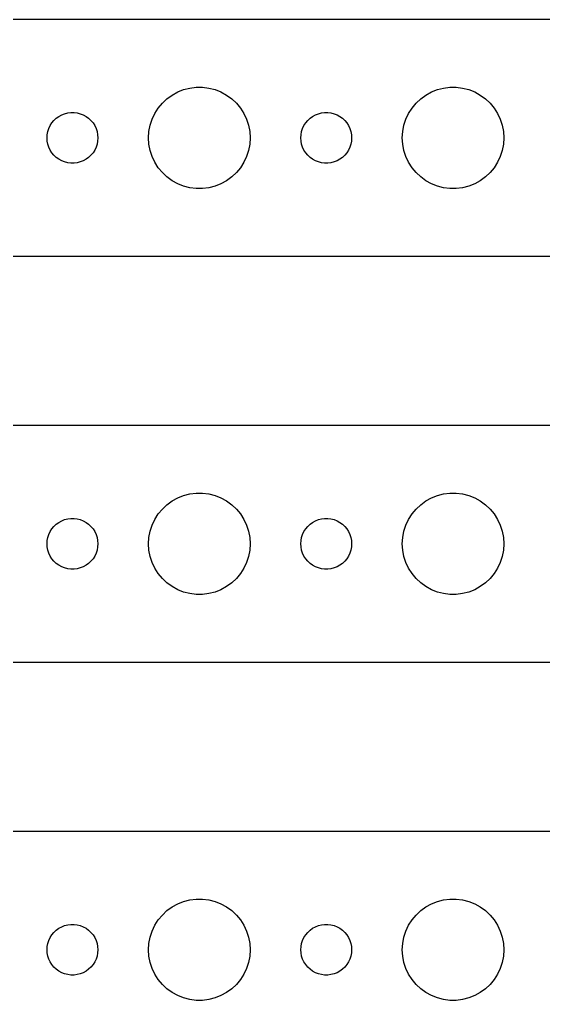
# Model space of a CAD drawing. Header units: metres. Extents: x -142 to 142, y 113 to 223.
# Drawn here: x -70.6 to -39.7, y 165 to 223 of the extents above; entities that cross this region are included whole.
import ezdxf

# ---------------------------------------------------------------- set-up
doc = ezdxf.new("R2010")
doc.units = ezdxf.units.M

msp = doc.modelspace()

# ---------------------------------------------------------------- linework, layer by layer
for p, q in [((137.314, 222.99), (-137.314, 222.99)), ((-61.6075, 218.533), (-61.2773, 218.714)), ((-61.2773, 218.714), (-60.927, 218.853)), ((-60.927, 218.853), (-60.5621, 218.947)), ((-60.5621, 218.947), (-60.1884, 218.994)), ((-60.1884, 218.994), (-59.8116, 218.994)), ((-59.8116, 218.994), (-59.4379, 218.947)), ((-59.4379, 218.947), (-59.0729, 218.853)), ((-59.0729, 218.853), (-58.7227, 218.714)), ((-58.7227, 218.714), (-58.3925, 218.533)), ((-46.6075, 218.533), (-46.2773, 218.714)), ((-46.2773, 218.714), (-45.927, 218.853)), ((-45.927, 218.853), (-45.5621, 218.947)), ((-45.5621, 218.947), (-45.1884, 218.994)), ((-45.1884, 218.994), (-44.8116, 218.994)), ((-44.8116, 218.994), (-44.4379, 218.947)), ((-44.4379, 218.947), (-44.0729, 218.853)), ((-44.0729, 218.853), (-43.7227, 218.714)), ((-43.7227, 218.714), (-43.3925, 218.533)), ((-62.427, 217.763), (-62.1869, 218.054)), ((-62.1869, 218.054), (-61.9123, 218.312)), ((-61.9123, 218.312), (-61.6075, 218.533)), ((-58.3925, 218.533), (-58.0877, 218.312)), ((-58.0877, 218.312), (-57.8131, 218.054)), ((-57.8131, 218.054), (-57.5729, 217.763)), ((-47.427, 217.763), (-47.1869, 218.054)), ((-47.1869, 218.054), (-46.9123, 218.312)), ((-46.9123, 218.312), (-46.6075, 218.533)), ((-43.3925, 218.533), (-43.0877, 218.312)), ((-43.0877, 218.312), (-42.8131, 218.054)), ((-42.8131, 218.054), (-42.5729, 217.763)), ((-67.9635, 217.427), (-67.7811, 217.473)), ((-67.7811, 217.473), (-67.5942, 217.497)), ((-67.5942, 217.497), (-67.4058, 217.497)), ((-67.4058, 217.497), (-67.2189, 217.473)), ((-67.2189, 217.473), (-67.0365, 217.427)), ((-62.7893, 217.104), (-62.6289, 217.445)), ((-62.6289, 217.445), (-62.427, 217.763)), ((-57.5729, 217.763), (-57.3711, 217.445)), ((-57.3711, 217.445), (-57.2107, 217.104)), ((-52.9635, 217.427), (-52.7811, 217.473)), ((-52.7811, 217.473), (-52.5942, 217.497)), ((-52.5942, 217.497), (-52.4058, 217.497)), ((-52.4058, 217.497), (-52.2189, 217.473)), ((-52.2189, 217.473), (-52.0365, 217.427)), ((-47.7893, 217.104), (-47.6289, 217.445)), ((-47.6289, 217.445), (-47.427, 217.763)), ((-42.5729, 217.763), (-42.3711, 217.445)), ((-42.3711, 217.445), (-42.2107, 217.104)), ((-68.8145, 216.723), (-68.7135, 216.882)), ((-68.7135, 216.882), (-68.5934, 217.027)), ((-68.5934, 217.027), (-68.4561, 217.156)), ((-68.4561, 217.156), (-68.3037, 217.266)), ((-68.3037, 217.266), (-68.1387, 217.357)), ((-68.1387, 217.357), (-67.9635, 217.427)), ((-67.0365, 217.427), (-66.8613, 217.357)), ((-66.8613, 217.357), (-66.6963, 217.266)), ((-66.6963, 217.266), (-66.5439, 217.156)), ((-66.5439, 217.156), (-66.4065, 217.027)), ((-66.4065, 217.027), (-66.2865, 216.882)), ((-66.2865, 216.882), (-66.1855, 216.723)), ((-62.9057, 216.746), (-62.7893, 217.104)), ((-57.2107, 217.104), (-57.0942, 216.746)), ((-53.8145, 216.723), (-53.7135, 216.882)), ((-53.7135, 216.882), (-53.5934, 217.027)), ((-53.5934, 217.027), (-53.4561, 217.156)), ((-53.4561, 217.156), (-53.3037, 217.266)), ((-53.3037, 217.266), (-53.1387, 217.357)), ((-53.1387, 217.357), (-52.9635, 217.427)), ((-52.0365, 217.427), (-51.8613, 217.357)), ((-51.8613, 217.357), (-51.6963, 217.266)), ((-51.6963, 217.266), (-51.5439, 217.156)), ((-51.5439, 217.156), (-51.4065, 217.027)), ((-51.4065, 217.027), (-51.2865, 216.882)), ((-51.2865, 216.882), (-51.1855, 216.723)), ((-47.9057, 216.746), (-47.7893, 217.104)), ((-42.2107, 217.104), (-42.0942, 216.746)), ((-68.9882, 216.188), (-68.9529, 216.373)), ((-68.9529, 216.373), (-68.8947, 216.552)), ((-68.8947, 216.552), (-68.8145, 216.723)), ((-66.1855, 216.723), (-66.1053, 216.552)), ((-66.1053, 216.552), (-66.0471, 216.373)), ((-66.0471, 216.373), (-66.0118, 216.188)), ((-63, 216), (-62.9763, 216.376)), ((-62.9763, 216.376), (-62.9057, 216.746)), ((-57.0942, 216.746), (-57.0237, 216.376)), ((-57.0237, 216.376), (-57, 216)), ((-53.9882, 216.188), (-53.9529, 216.373)), ((-53.9529, 216.373), (-53.8947, 216.552)), ((-53.8947, 216.552), (-53.8145, 216.723)), ((-51.1855, 216.723), (-51.1053, 216.552)), ((-51.1053, 216.552), (-51.0471, 216.373)), ((-51.0471, 216.373), (-51.0118, 216.188)), ((-48, 216), (-47.9763, 216.376)), ((-47.9763, 216.376), (-47.9057, 216.746)), ((-42.0942, 216.746), (-42.0237, 216.376)), ((-42.0237, 216.376), (-42, 216)), ((-69, 216), (-68.9882, 216.188)), ((-68.9882, 215.812), (-69, 216)), ((-68.9529, 215.627), (-68.9882, 215.812)), ((-66.0118, 215.812), (-66.0471, 215.627)), ((-66.0118, 216.188), (-66, 216)), ((-66, 216), (-66.0118, 215.812)), ((-62.9763, 215.624), (-63, 216)), ((-57, 216), (-57.0237, 215.624)), ((-54, 216), (-53.9882, 216.188)), ((-53.9882, 215.812), (-54, 216)), ((-53.9529, 215.627), (-53.9882, 215.812)), ((-51.0118, 215.812), (-51.0471, 215.627)), ((-51.0118, 216.188), (-51, 216)), ((-51, 216), (-51.0118, 215.812)), ((-47.9763, 215.624), (-48, 216)), ((-42, 216), (-42.0237, 215.624)), ((-68.8947, 215.448), (-68.9529, 215.627)), ((-68.8145, 215.277), (-68.8947, 215.448)), ((-68.7135, 215.118), (-68.8145, 215.277)), ((-66.1855, 215.277), (-66.2865, 215.118)), ((-66.1053, 215.448), (-66.1855, 215.277)), ((-66.0471, 215.627), (-66.1053, 215.448)), ((-62.9057, 215.254), (-62.9763, 215.624)), ((-62.7893, 214.896), (-62.9057, 215.254)), ((-57.0942, 215.254), (-57.2107, 214.896)), ((-57.0237, 215.624), (-57.0942, 215.254)), ((-53.8947, 215.448), (-53.9529, 215.627)), ((-53.8145, 215.277), (-53.8947, 215.448)), ((-53.7135, 215.118), (-53.8145, 215.277)), ((-51.1855, 215.277), (-51.2865, 215.118)), ((-51.1053, 215.448), (-51.1855, 215.277)), ((-51.0471, 215.627), (-51.1053, 215.448)), ((-47.9057, 215.254), (-47.9763, 215.624)), ((-47.7893, 214.896), (-47.9057, 215.254)), ((-42.0942, 215.254), (-42.2107, 214.896)), ((-42.0237, 215.624), (-42.0942, 215.254)), ((-68.5934, 214.973), (-68.7135, 215.118)), ((-68.4561, 214.844), (-68.5934, 214.973)), ((-68.3037, 214.734), (-68.4561, 214.844)), ((-68.1387, 214.643), (-68.3037, 214.734)), ((-67.9635, 214.573), (-68.1387, 214.643)), ((-67.7811, 214.527), (-67.9635, 214.573)), ((-67.0365, 214.573), (-67.2189, 214.527)), ((-66.8613, 214.643), (-67.0365, 214.573)), ((-66.6963, 214.734), (-66.8613, 214.643)), ((-66.5439, 214.844), (-66.6963, 214.734)), ((-66.4065, 214.973), (-66.5439, 214.844)), ((-66.2865, 215.118), (-66.4065, 214.973)), ((-62.6289, 214.555), (-62.7893, 214.896)), ((-62.427, 214.237), (-62.6289, 214.555)), ((-57.3711, 214.555), (-57.5729, 214.237)), ((-57.2107, 214.896), (-57.3711, 214.555)), ((-53.5934, 214.973), (-53.7135, 215.118)), ((-53.4561, 214.844), (-53.5934, 214.973)), ((-53.3037, 214.734), (-53.4561, 214.844)), ((-53.1387, 214.643), (-53.3037, 214.734)), ((-52.9635, 214.573), (-53.1387, 214.643)), ((-52.7811, 214.527), (-52.9635, 214.573)), ((-52.0365, 214.573), (-52.2189, 214.527)), ((-51.8613, 214.643), (-52.0365, 214.573)), ((-51.6963, 214.734), (-51.8613, 214.643)), ((-51.5439, 214.844), (-51.6963, 214.734)), ((-51.4065, 214.973), (-51.5439, 214.844)), ((-51.2865, 215.118), (-51.4065, 214.973)), ((-47.6289, 214.555), (-47.7893, 214.896)), ((-47.427, 214.237), (-47.6289, 214.555)), ((-42.3711, 214.555), (-42.5729, 214.237)), ((-42.2107, 214.896), (-42.3711, 214.555)), ((-67.5942, 214.503), (-67.7811, 214.527)), ((-67.4058, 214.503), (-67.5942, 214.503)), ((-67.2189, 214.527), (-67.4058, 214.503)), ((-62.1869, 213.946), (-62.427, 214.237)), ((-57.5729, 214.237), (-57.8131, 213.946)), ((-52.5942, 214.503), (-52.7811, 214.527)), ((-52.4058, 214.503), (-52.5942, 214.503)), ((-52.2189, 214.527), (-52.4058, 214.503)), ((-47.1869, 213.946), (-47.427, 214.237)), ((-42.5729, 214.237), (-42.8131, 213.946)), ((-61.9123, 213.688), (-62.1869, 213.946)), ((-61.6075, 213.467), (-61.9123, 213.688)), ((-61.2773, 213.286), (-61.6075, 213.467)), ((-58.3925, 213.467), (-58.7227, 213.286)), ((-58.0877, 213.688), (-58.3925, 213.467)), ((-57.8131, 213.946), (-58.0877, 213.688)), ((-46.9123, 213.688), (-47.1869, 213.946)), ((-46.6075, 213.467), (-46.9123, 213.688)), ((-46.2773, 213.286), (-46.6075, 213.467)), ((-43.3925, 213.467), (-43.7227, 213.286)), ((-43.0877, 213.688), (-43.3925, 213.467)), ((-42.8131, 213.946), (-43.0877, 213.688)), ((-60.927, 213.147), (-61.2773, 213.286)), ((-60.5621, 213.053), (-60.927, 213.147)), ((-60.1884, 213.006), (-60.5621, 213.053)), ((-59.8116, 213.006), (-60.1884, 213.006)), ((-59.4379, 213.053), (-59.8116, 213.006)), ((-59.0729, 213.147), (-59.4379, 213.053)), ((-58.7227, 213.286), (-59.0729, 213.147)), ((-45.927, 213.147), (-46.2773, 213.286)), ((-45.5621, 213.053), (-45.927, 213.147)), ((-45.1884, 213.006), (-45.5621, 213.053)), ((-44.8116, 213.006), (-45.1884, 213.006)), ((-44.4379, 213.053), (-44.8116, 213.006)), ((-44.0729, 213.147), (-44.4379, 213.053)), ((-43.7227, 213.286), (-44.0729, 213.147)), ((-137.314, 209.01), (137.314, 209.01)), ((137.314, 198.99), (-137.314, 198.99)), ((-61.2773, 194.714), (-60.927, 194.853)), ((-60.927, 194.853), (-60.5621, 194.947)), ((-60.5621, 194.947), (-60.1884, 194.994)), ((-60.1884, 194.994), (-59.8116, 194.994)), ((-59.8116, 194.994), (-59.4379, 194.947)), ((-59.4379, 194.947), (-59.0729, 194.853)), ((-59.0729, 194.853), (-58.7227, 194.714)), ((-46.2773, 194.714), (-45.927, 194.853)), ((-45.927, 194.853), (-45.5621, 194.947)), ((-45.5621, 194.947), (-45.1884, 194.994)), ((-45.1884, 194.994), (-44.8116, 194.994)), ((-44.8116, 194.994), (-44.4379, 194.947)), ((-44.4379, 194.947), (-44.0729, 194.853)), ((-44.0729, 194.853), (-43.7227, 194.714)), ((-62.1869, 194.054), (-61.9123, 194.312)), ((-61.9123, 194.312), (-61.6075, 194.533)), ((-61.6075, 194.533), (-61.2773, 194.714)), ((-58.7227, 194.714), (-58.3925, 194.533)), ((-58.3925, 194.533), (-58.0877, 194.312)), ((-58.0877, 194.312), (-57.8131, 194.054)), ((-47.1869, 194.054), (-46.9123, 194.312)), ((-46.9123, 194.312), (-46.6075, 194.533)), ((-46.6075, 194.533), (-46.2773, 194.714)), ((-43.7227, 194.714), (-43.3925, 194.533)), ((-43.3925, 194.533), (-43.0877, 194.312)), ((-43.0877, 194.312), (-42.8131, 194.054)), ((-62.6289, 193.445), (-62.427, 193.763)), ((-62.427, 193.763), (-62.1869, 194.054)), ((-57.8131, 194.054), (-57.5729, 193.763)), ((-57.5729, 193.763), (-57.3711, 193.445)), ((-47.6289, 193.445), (-47.427, 193.763)), ((-47.427, 193.763), (-47.1869, 194.054)), ((-42.8131, 194.054), (-42.5729, 193.763)), ((-42.5729, 193.763), (-42.3711, 193.445)), ((-68.5934, 193.027), (-68.4561, 193.156)), ((-68.4561, 193.156), (-68.3037, 193.266)), ((-68.3037, 193.266), (-68.1387, 193.357)), ((-68.1387, 193.357), (-67.9635, 193.427)), ((-67.9635, 193.427), (-67.7811, 193.473)), ((-67.7811, 193.473), (-67.5942, 193.497)), ((-67.5942, 193.497), (-67.4058, 193.497)), ((-67.4058, 193.497), (-67.2189, 193.473)), ((-67.2189, 193.473), (-67.0365, 193.427)), ((-67.0365, 193.427), (-66.8613, 193.357)), ((-66.8613, 193.357), (-66.6963, 193.266)), ((-66.6963, 193.266), (-66.5439, 193.156)), ((-66.5439, 193.156), (-66.4065, 193.027)), ((-62.9057, 192.746), (-62.7893, 193.104)), ((-62.7893, 193.104), (-62.6289, 193.445)), ((-57.3711, 193.445), (-57.2107, 193.104)), ((-57.2107, 193.104), (-57.0942, 192.746)), ((-53.5934, 193.027), (-53.4561, 193.156)), ((-53.4561, 193.156), (-53.3037, 193.266)), ((-53.3037, 193.266), (-53.1387, 193.357)), ((-53.1387, 193.357), (-52.9635, 193.427)), ((-52.9635, 193.427), (-52.7811, 193.473)), ((-52.7811, 193.473), (-52.5942, 193.497)), ((-52.5942, 193.497), (-52.4058, 193.497)), ((-52.4058, 193.497), (-52.2189, 193.473)), ((-52.2189, 193.473), (-52.0365, 193.427)), ((-52.0365, 193.427), (-51.8613, 193.357)), ((-51.8613, 193.357), (-51.6963, 193.266)), ((-51.6963, 193.266), (-51.5439, 193.156)), ((-51.5439, 193.156), (-51.4065, 193.027)), ((-47.9057, 192.746), (-47.7893, 193.104)), ((-47.7893, 193.104), (-47.6289, 193.445)), ((-42.3711, 193.445), (-42.2107, 193.104)), ((-42.2107, 193.104), (-42.0942, 192.746)), ((-68.9529, 192.373), (-68.8947, 192.552)), ((-68.8947, 192.552), (-68.8145, 192.723)), ((-68.8145, 192.723), (-68.7135, 192.882)), ((-68.7135, 192.882), (-68.5934, 193.027)), ((-66.4065, 193.027), (-66.2865, 192.882)), ((-66.2865, 192.882), (-66.1855, 192.723)), ((-66.1855, 192.723), (-66.1053, 192.552)), ((-66.1053, 192.552), (-66.0471, 192.373)), ((-62.9763, 192.376), (-62.9057, 192.746)), ((-57.0942, 192.746), (-57.0237, 192.376)), ((-53.9529, 192.373), (-53.8947, 192.552)), ((-53.8947, 192.552), (-53.8145, 192.723)), ((-53.8145, 192.723), (-53.7135, 192.882)), ((-53.7135, 192.882), (-53.5934, 193.027)), ((-51.4065, 193.027), (-51.2865, 192.882)), ((-51.2865, 192.882), (-51.1855, 192.723)), ((-51.1855, 192.723), (-51.1053, 192.552)), ((-51.1053, 192.552), (-51.0471, 192.373)), ((-47.9763, 192.376), (-47.9057, 192.746)), ((-42.0942, 192.746), (-42.0237, 192.376)), ((-69, 192), (-68.9882, 192.188)), ((-68.9882, 191.812), (-69, 192)), ((-68.9882, 192.188), (-68.9529, 192.373)), ((-66.0471, 192.373), (-66.0118, 192.188)), ((-66.0118, 192.188), (-66, 192)), ((-66, 192), (-66.0118, 191.812)), ((-63, 192), (-62.9763, 192.376)), ((-62.9763, 191.624), (-63, 192)), ((-57.0237, 192.376), (-57, 192)), ((-57, 192), (-57.0237, 191.624)), ((-54, 192), (-53.9882, 192.188)), ((-53.9882, 191.812), (-54, 192)), ((-53.9882, 192.188), (-53.9529, 192.373)), ((-51.0471, 192.373), (-51.0118, 192.188)), ((-51.0118, 192.188), (-51, 192)), ((-51, 192), (-51.0118, 191.812)), ((-48, 192), (-47.9763, 192.376)), ((-47.9763, 191.624), (-48, 192)), ((-42.0237, 192.376), (-42, 192)), ((-42, 192), (-42.0237, 191.624)), ((-68.9529, 191.627), (-68.9882, 191.812)), ((-68.8947, 191.448), (-68.9529, 191.627)), ((-68.8145, 191.277), (-68.8947, 191.448)), ((-66.1053, 191.448), (-66.1855, 191.277)), ((-66.0471, 191.627), (-66.1053, 191.448)), ((-66.0118, 191.812), (-66.0471, 191.627)), ((-62.9057, 191.254), (-62.9763, 191.624)), ((-57.0237, 191.624), (-57.0942, 191.254)), ((-53.9529, 191.627), (-53.9882, 191.812)), ((-53.8947, 191.448), (-53.9529, 191.627)), ((-53.8145, 191.277), (-53.8947, 191.448)), ((-51.1053, 191.448), (-51.1855, 191.277)), ((-51.0471, 191.627), (-51.1053, 191.448)), ((-51.0118, 191.812), (-51.0471, 191.627)), ((-47.9057, 191.254), (-47.9763, 191.624)), ((-42.0237, 191.624), (-42.0942, 191.254)), ((-68.7135, 191.118), (-68.8145, 191.277)), ((-68.5934, 190.973), (-68.7135, 191.118)), ((-68.4561, 190.844), (-68.5934, 190.973)), ((-68.3037, 190.734), (-68.4561, 190.844)), ((-66.5439, 190.844), (-66.6963, 190.734)), ((-66.4065, 190.973), (-66.5439, 190.844)), ((-66.2865, 191.118), (-66.4065, 190.973)), ((-66.1855, 191.277), (-66.2865, 191.118)), ((-62.7893, 190.896), (-62.9057, 191.254)), ((-62.6289, 190.555), (-62.7893, 190.896)), ((-57.2107, 190.896), (-57.3711, 190.555)), ((-57.0942, 191.254), (-57.2107, 190.896)), ((-53.7135, 191.118), (-53.8145, 191.277)), ((-53.5934, 190.973), (-53.7135, 191.118)), ((-53.4561, 190.844), (-53.5934, 190.973)), ((-53.3037, 190.734), (-53.4561, 190.844)), ((-51.5439, 190.844), (-51.6963, 190.734)), ((-51.4065, 190.973), (-51.5439, 190.844)), ((-51.2865, 191.118), (-51.4065, 190.973)), ((-51.1855, 191.277), (-51.2865, 191.118)), ((-47.7893, 190.896), (-47.9057, 191.254)), ((-47.6289, 190.555), (-47.7893, 190.896)), ((-42.2107, 190.896), (-42.3711, 190.555)), ((-42.0942, 191.254), (-42.2107, 190.896)), ((-68.1387, 190.643), (-68.3037, 190.734)), ((-67.9635, 190.573), (-68.1387, 190.643)), ((-67.7811, 190.527), (-67.9635, 190.573)), ((-67.5942, 190.503), (-67.7811, 190.527)), ((-67.4058, 190.503), (-67.5942, 190.503)), ((-67.2189, 190.527), (-67.4058, 190.503)), ((-67.0365, 190.573), (-67.2189, 190.527)), ((-66.8613, 190.643), (-67.0365, 190.573)), ((-66.6963, 190.734), (-66.8613, 190.643)), ((-62.427, 190.237), (-62.6289, 190.555)), ((-62.1869, 189.946), (-62.427, 190.237)), ((-57.5729, 190.237), (-57.8131, 189.946)), ((-57.3711, 190.555), (-57.5729, 190.237)), ((-53.1387, 190.643), (-53.3037, 190.734)), ((-52.9635, 190.573), (-53.1387, 190.643)), ((-52.7811, 190.527), (-52.9635, 190.573)), ((-52.5942, 190.503), (-52.7811, 190.527)), ((-52.4058, 190.503), (-52.5942, 190.503)), ((-52.2189, 190.527), (-52.4058, 190.503)), ((-52.0365, 190.573), (-52.2189, 190.527)), ((-51.8613, 190.643), (-52.0365, 190.573)), ((-51.6963, 190.734), (-51.8613, 190.643)), ((-47.427, 190.237), (-47.6289, 190.555)), ((-47.1869, 189.946), (-47.427, 190.237)), ((-42.5729, 190.237), (-42.8131, 189.946)), ((-42.3711, 190.555), (-42.5729, 190.237)), ((-61.9123, 189.688), (-62.1869, 189.946)), ((-61.6075, 189.467), (-61.9123, 189.688)), ((-58.0877, 189.688), (-58.3925, 189.467)), ((-57.8131, 189.946), (-58.0877, 189.688)), ((-46.9123, 189.688), (-47.1869, 189.946)), ((-46.6075, 189.467), (-46.9123, 189.688)), ((-43.0877, 189.688), (-43.3925, 189.467)), ((-42.8131, 189.946), (-43.0877, 189.688)), ((-61.2773, 189.286), (-61.6075, 189.467)), ((-60.927, 189.147), (-61.2773, 189.286)), ((-60.5621, 189.053), (-60.927, 189.147)), ((-60.1884, 189.006), (-60.5621, 189.053)), ((-59.4379, 189.053), (-59.8116, 189.006)), ((-59.0729, 189.147), (-59.4379, 189.053)), ((-58.7227, 189.286), (-59.0729, 189.147)), ((-58.3925, 189.467), (-58.7227, 189.286)), ((-46.2773, 189.286), (-46.6075, 189.467)), ((-45.927, 189.147), (-46.2773, 189.286)), ((-45.5621, 189.053), (-45.927, 189.147)), ((-45.1884, 189.006), (-45.5621, 189.053)), ((-44.4379, 189.053), (-44.8116, 189.006)), ((-44.0729, 189.147), (-44.4379, 189.053)), ((-43.7227, 189.286), (-44.0729, 189.147)), ((-43.3925, 189.467), (-43.7227, 189.286)), ((-59.8116, 189.006), (-60.1884, 189.006)), ((-44.8116, 189.006), (-45.1884, 189.006)), ((-137.314, 185.01), (137.314, 185.01)), ((137.314, 174.99), (-137.314, 174.99)), ((-61.9123, 170.312), (-61.6075, 170.533)), ((-61.6075, 170.533), (-61.2773, 170.714)), ((-61.2773, 170.714), (-60.927, 170.853)), ((-60.927, 170.853), (-60.5621, 170.947)), ((-60.5621, 170.947), (-60.1884, 170.994)), ((-60.1884, 170.994), (-59.8116, 170.994)), ((-59.8116, 170.994), (-59.4379, 170.947)), ((-59.4379, 170.947), (-59.0729, 170.853)), ((-59.0729, 170.853), (-58.7227, 170.714)), ((-58.7227, 170.714), (-58.3925, 170.533)), ((-58.3925, 170.533), (-58.0877, 170.312)), ((-46.9123, 170.312), (-46.6075, 170.533)), ((-46.6075, 170.533), (-46.2773, 170.714)), ((-46.2773, 170.714), (-45.927, 170.853)), ((-45.927, 170.853), (-45.5621, 170.947)), ((-45.5621, 170.947), (-45.1884, 170.994)), ((-45.1884, 170.994), (-44.8116, 170.994)), ((-44.8116, 170.994), (-44.4379, 170.947)), ((-44.4379, 170.947), (-44.0729, 170.853)), ((-44.0729, 170.853), (-43.7227, 170.714)), ((-43.7227, 170.714), (-43.3925, 170.533)), ((-43.3925, 170.533), (-43.0877, 170.312)), ((-62.427, 169.763), (-62.1869, 170.054)), ((-62.1869, 170.054), (-61.9123, 170.312)), ((-58.0877, 170.312), (-57.8131, 170.054)), ((-57.8131, 170.054), (-57.5729, 169.763)), ((-47.427, 169.763), (-47.1869, 170.054)), ((-47.1869, 170.054), (-46.9123, 170.312)), ((-43.0877, 170.312), (-42.8131, 170.054)), ((-42.8131, 170.054), (-42.5729, 169.763)), ((-68.3037, 169.266), (-68.1387, 169.357)), ((-68.1387, 169.357), (-67.9635, 169.427)), ((-67.9635, 169.427), (-67.7811, 169.473)), ((-67.7811, 169.473), (-67.5942, 169.497)), ((-67.5942, 169.497), (-67.4058, 169.497)), ((-67.4058, 169.497), (-67.2189, 169.473)), ((-67.2189, 169.473), (-67.0365, 169.427)), ((-67.0365, 169.427), (-66.8613, 169.357)), ((-66.8613, 169.357), (-66.6963, 169.266)), ((-62.7893, 169.104), (-62.6289, 169.445)), ((-62.6289, 169.445), (-62.427, 169.763)), ((-57.5729, 169.763), (-57.3711, 169.445)), ((-57.3711, 169.445), (-57.2107, 169.104)), ((-53.3037, 169.266), (-53.1387, 169.357)), ((-53.1387, 169.357), (-52.9635, 169.427)), ((-52.9635, 169.427), (-52.7811, 169.473)), ((-52.7811, 169.473), (-52.5942, 169.497)), ((-52.5942, 169.497), (-52.4058, 169.497)), ((-52.4058, 169.497), (-52.2189, 169.473)), ((-52.2189, 169.473), (-52.0365, 169.427)), ((-52.0365, 169.427), (-51.8613, 169.357)), ((-51.8613, 169.357), (-51.6963, 169.266)), ((-47.7893, 169.104), (-47.6289, 169.445)), ((-47.6289, 169.445), (-47.427, 169.763)), ((-42.5729, 169.763), (-42.3711, 169.445)), ((-42.3711, 169.445), (-42.2107, 169.104)), ((-68.8145, 168.723), (-68.7135, 168.882)), ((-68.7135, 168.882), (-68.5934, 169.027)), ((-68.5934, 169.027), (-68.4561, 169.156)), ((-68.4561, 169.156), (-68.3037, 169.266)), ((-66.6963, 169.266), (-66.5439, 169.156)), ((-66.5439, 169.156), (-66.4065, 169.027)), ((-66.4065, 169.027), (-66.2865, 168.882)), ((-66.2865, 168.882), (-66.1855, 168.723)), ((-62.9763, 168.376), (-62.9057, 168.746)), ((-62.9057, 168.746), (-62.7893, 169.104)), ((-57.2107, 169.104), (-57.0942, 168.746)), ((-57.0942, 168.746), (-57.0237, 168.376)), ((-53.8145, 168.723), (-53.7135, 168.882)), ((-53.7135, 168.882), (-53.5934, 169.027)), ((-53.5934, 169.027), (-53.4561, 169.156)), ((-53.4561, 169.156), (-53.3037, 169.266)), ((-51.6963, 169.266), (-51.5439, 169.156)), ((-51.5439, 169.156), (-51.4065, 169.027)), ((-51.4065, 169.027), (-51.2865, 168.882)), ((-51.2865, 168.882), (-51.1855, 168.723)), ((-47.9763, 168.376), (-47.9057, 168.746)), ((-47.9057, 168.746), (-47.7893, 169.104)), ((-42.2107, 169.104), (-42.0942, 168.746)), ((-42.0942, 168.746), (-42.0237, 168.376)), ((-69, 168), (-68.9882, 168.188)), ((-68.9882, 168.188), (-68.9529, 168.373)), ((-68.9529, 168.373), (-68.8947, 168.552)), ((-68.8947, 168.552), (-68.8145, 168.723)), ((-66.1855, 168.723), (-66.1053, 168.552)), ((-66.1053, 168.552), (-66.0471, 168.373)), ((-66.0471, 168.373), (-66.0118, 168.188)), ((-66.0118, 168.188), (-66, 168)), ((-63, 168), (-62.9763, 168.376)), ((-57.0237, 168.376), (-57, 168)), ((-54, 168), (-53.9882, 168.188)), ((-53.9882, 168.188), (-53.9529, 168.373)), ((-53.9529, 168.373), (-53.8947, 168.552)), ((-53.8947, 168.552), (-53.8145, 168.723)), ((-51.1855, 168.723), (-51.1053, 168.552)), ((-51.1053, 168.552), (-51.0471, 168.373)), ((-51.0471, 168.373), (-51.0118, 168.188)), ((-51.0118, 168.188), (-51, 168)), ((-48, 168), (-47.9763, 168.376)), ((-42.0237, 168.376), (-42, 168)), ((-68.9882, 167.812), (-69, 168)), ((-68.9529, 167.627), (-68.9882, 167.812)), ((-68.8947, 167.448), (-68.9529, 167.627)), ((-66.0471, 167.627), (-66.1053, 167.448)), ((-66.0118, 167.812), (-66.0471, 167.627)), ((-66, 168), (-66.0118, 167.812)), ((-62.9763, 167.624), (-63, 168)), ((-62.9057, 167.254), (-62.9763, 167.624)), ((-57.0237, 167.624), (-57.0942, 167.254)), ((-57, 168), (-57.0237, 167.624)), ((-53.9882, 167.812), (-54, 168)), ((-53.9529, 167.627), (-53.9882, 167.812)), ((-53.8947, 167.448), (-53.9529, 167.627)), ((-51.0471, 167.627), (-51.1053, 167.448)), ((-51.0118, 167.812), (-51.0471, 167.627)), ((-51, 168), (-51.0118, 167.812)), ((-47.9763, 167.624), (-48, 168)), ((-47.9057, 167.254), (-47.9763, 167.624)), ((-42.0237, 167.624), (-42.0942, 167.254)), ((-42, 168), (-42.0237, 167.624)), ((-68.8145, 167.277), (-68.8947, 167.448)), ((-68.7135, 167.118), (-68.8145, 167.277)), ((-68.5934, 166.973), (-68.7135, 167.118)), ((-66.2865, 167.118), (-66.4065, 166.973)), ((-66.1855, 167.277), (-66.2865, 167.118)), ((-66.1053, 167.448), (-66.1855, 167.277)), ((-62.7893, 166.896), (-62.9057, 167.254)), ((-57.0942, 167.254), (-57.2107, 166.896)), ((-53.8145, 167.277), (-53.8947, 167.448)), ((-53.7135, 167.118), (-53.8145, 167.277)), ((-53.5934, 166.973), (-53.7135, 167.118)), ((-51.2865, 167.118), (-51.4065, 166.973)), ((-51.1855, 167.277), (-51.2865, 167.118)), ((-51.1053, 167.448), (-51.1855, 167.277)), ((-47.7893, 166.896), (-47.9057, 167.254)), ((-42.0942, 167.254), (-42.2107, 166.896)), ((-68.4561, 166.844), (-68.5934, 166.973)), ((-68.3037, 166.734), (-68.4561, 166.844)), ((-68.1387, 166.643), (-68.3037, 166.734)), ((-67.9635, 166.573), (-68.1387, 166.643)), ((-67.7811, 166.527), (-67.9635, 166.573)), ((-67.5942, 166.503), (-67.7811, 166.527)), ((-67.4058, 166.503), (-67.5942, 166.503)), ((-67.2189, 166.527), (-67.4058, 166.503)), ((-67.0365, 166.573), (-67.2189, 166.527)), ((-66.8613, 166.643), (-67.0365, 166.573)), ((-66.6963, 166.734), (-66.8613, 166.643)), ((-66.5439, 166.844), (-66.6963, 166.734)), ((-66.4065, 166.973), (-66.5439, 166.844)), ((-62.6289, 166.555), (-62.7893, 166.896)), ((-62.427, 166.237), (-62.6289, 166.555)), ((-57.3711, 166.555), (-57.5729, 166.237)), ((-57.2107, 166.896), (-57.3711, 166.555)), ((-53.4561, 166.844), (-53.5934, 166.973)), ((-53.3037, 166.734), (-53.4561, 166.844)), ((-53.1387, 166.643), (-53.3037, 166.734)), ((-52.9635, 166.573), (-53.1387, 166.643)), ((-52.7811, 166.527), (-52.9635, 166.573)), ((-52.5942, 166.503), (-52.7811, 166.527)), ((-52.4058, 166.503), (-52.5942, 166.503)), ((-52.2189, 166.527), (-52.4058, 166.503)), ((-52.0365, 166.573), (-52.2189, 166.527)), ((-51.8613, 166.643), (-52.0365, 166.573)), ((-51.6963, 166.734), (-51.8613, 166.643)), ((-51.5439, 166.844), (-51.6963, 166.734)), ((-51.4065, 166.973), (-51.5439, 166.844)), ((-47.6289, 166.555), (-47.7893, 166.896)), ((-47.427, 166.237), (-47.6289, 166.555)), ((-42.3711, 166.555), (-42.5729, 166.237)), ((-42.2107, 166.896), (-42.3711, 166.555)), ((-62.1869, 165.946), (-62.427, 166.237)), ((-61.9123, 165.688), (-62.1869, 165.946)), ((-57.8131, 165.946), (-58.0877, 165.688)), ((-57.5729, 166.237), (-57.8131, 165.946)), ((-47.1869, 165.946), (-47.427, 166.237)), ((-46.9123, 165.688), (-47.1869, 165.946)), ((-42.8131, 165.946), (-43.0877, 165.688)), ((-42.5729, 166.237), (-42.8131, 165.946)), ((-61.6075, 165.467), (-61.9123, 165.688)), ((-61.2773, 165.286), (-61.6075, 165.467)), ((-60.927, 165.147), (-61.2773, 165.286)), ((-58.7227, 165.286), (-59.0729, 165.147)), ((-58.3925, 165.467), (-58.7227, 165.286)), ((-58.0877, 165.688), (-58.3925, 165.467)), ((-46.6075, 165.467), (-46.9123, 165.688)), ((-46.2773, 165.286), (-46.6075, 165.467)), ((-45.927, 165.147), (-46.2773, 165.286)), ((-43.7227, 165.286), (-44.0729, 165.147)), ((-43.3925, 165.467), (-43.7227, 165.286)), ((-43.0877, 165.688), (-43.3925, 165.467)), ((-60.5621, 165.053), (-60.927, 165.147)), ((-60.1884, 165.006), (-60.5621, 165.053)), ((-59.8116, 165.006), (-60.1884, 165.006)), ((-59.4379, 165.053), (-59.8116, 165.006)), ((-59.0729, 165.147), (-59.4379, 165.053)), ((-45.5621, 165.053), (-45.927, 165.147)), ((-45.1884, 165.006), (-45.5621, 165.053)), ((-44.8116, 165.006), (-45.1884, 165.006)), ((-44.4379, 165.053), (-44.8116, 165.006)), ((-44.0729, 165.147), (-44.4379, 165.053))]:
    msp.add_line(p, q)

doc.saveas('drawing.dxf')
